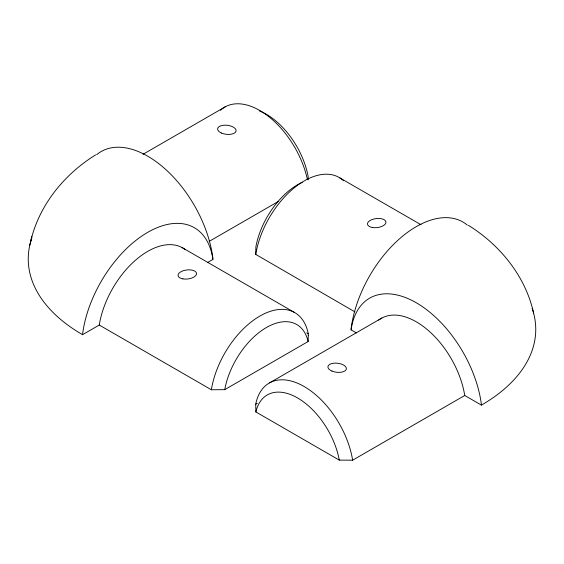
<?xml version="1.0" encoding="UTF-8"?>
<svg xmlns="http://www.w3.org/2000/svg" width="564" height="564" viewBox="0 0 564 564"><rect width="100%" height="100%" fill="white"/><g stroke="black" fill="none" stroke-linecap="round" stroke-linejoin="round"><path stroke-width="0.85" d="M255.718 254.385L354.862 311.85M255.725 254.272L255.725 253.878M255.718 254.611L255.718 254.554A69.943 40.382 -60 0 1 293.132 188.764A69.943 40.382 -60 0 1 343.497 180.706M306.753 332.929L308.282 333.81L308.261 335.164M255.732 253.483L255.866 246.912A60.623 34.996 -60 0 1 302.219 182.362M308.261 335.333L308.134 341.516L224.712 389.668L211.366 389.766L99.257 325.04L82.52 334.706A93.257 53.841 -60 0 1 147.719 232.34A93.257 53.841 -60 0 1 212.917 259.426A1.057 0.606 0 0 1 212.917 258.566A93.257 53.841 60 0 0 165.146 168.967A93.257 53.841 60 0 0 96.67 154.67M30.386 242.661C38.493 205.839 63.894 174.565 95.563 154.917M29.723 245.368L31.887 236.45M142.988 154.317L225.247 106.822M209.138 241.413L278.538 201.348M207.587 262.5L212.917 259.426M269.606 382.843L381.842 318.047M467.33 225.099A93.257 53.841 -60 0 0 398.854 239.397A93.257 53.841 -60 0 0 351.083 328.995A1.057 0.606 0 0 1 351.083 329.855A93.257 53.841 60 0 1 416.281 302.776A93.257 53.841 60 0 1 481.48 405.142L464.743 395.477L352.634 460.196L339.295 460.111L255.866 411.946L255.718 404.247L257.247 403.366M339.916 177.942L421.125 224.817M351.083 329.855L356.413 332.929M182.158 247.617L294.394 312.414M468.437 225.346C500.106 244.995 525.507 276.275 533.614 313.091M308.205 179.845L308.134 176.476A60.623 35.003 60 0 0 259.475 110.96M99.257 325.04A69.943 40.382 -60 0 1 135.374 260.314A69.943 40.382 -60 0 1 185.359 249.711M211.366 389.766A69.943 40.382 -60 0 1 259.821 316.101A69.943 40.382 -60 0 1 308.282 333.81M224.712 389.668A60.623 34.996 -60 0 1 266.427 327.515A60.623 34.996 -60 0 1 308.134 341.516M220.503 110.276A69.943 40.382 60 0 1 269.127 116.903A69.943 40.382 60 0 1 307.443 179.69M82.57 334.678A185.352 107.012 0 0 1 31.866 237.952M378.641 320.14A69.943 40.382 60 0 1 428.626 330.744A69.943 40.382 60 0 1 464.743 395.477M255.718 404.247A69.943 40.382 60 0 1 304.179 386.537A69.943 40.382 60 0 1 352.634 460.196M255.866 411.946A60.623 35.003 60 0 1 297.58 397.951A60.623 35.003 60 0 1 339.295 460.111M532.134 308.388A185.352 107.012 0 0 1 481.43 405.114M182.898 278.884A9.306 4.54 -6.7 0 0 196.54 273.505A9.306 4.54 -6.7 0 0 182.412 271.03A9.306 4.54 -6.7 0 0 182.898 278.884M221.652 133.111A9.306 4.54 6.7 0 0 236.083 130.961A9.306 4.54 6.7 0 0 222.822 125.335A9.306 4.54 6.7 0 0 221.652 133.111M331.949 371.063A9.306 4.54 6.7 0 0 346.381 368.912A9.306 4.54 6.7 0 0 333.12 363.286A9.306 4.54 6.7 0 0 331.949 371.063M372.332 227.489A9.306 4.54 -6.7 0 0 385.966 222.11A9.306 4.54 -6.7 0 0 371.845 219.636A9.306 4.54 -6.7 0 0 372.332 227.489"/></g></svg>
